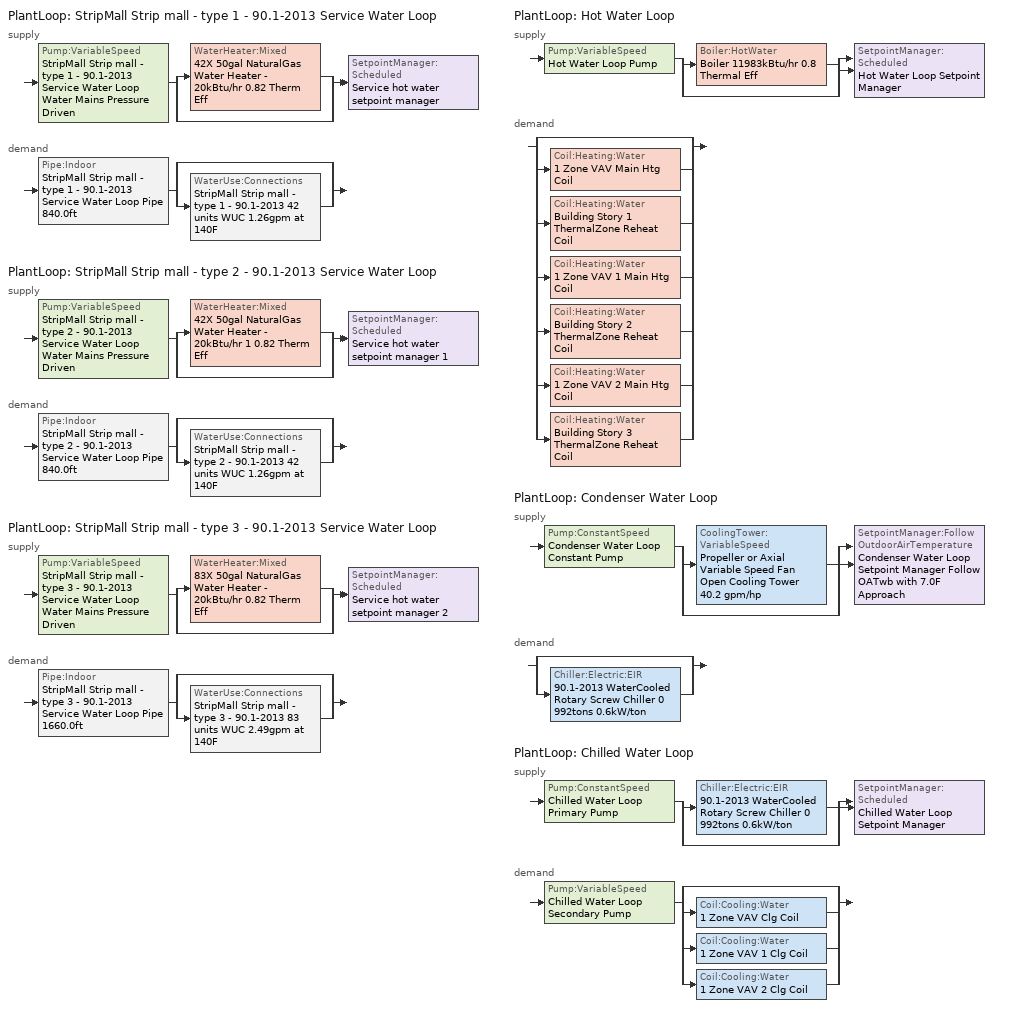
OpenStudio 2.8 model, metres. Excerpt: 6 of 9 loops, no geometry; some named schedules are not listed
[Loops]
PlantLoop 'StripMall Strip mall - type 1 - 90.1-2013 Service Water Loop'
 supply: Pump:VariableSpeed 'StripMall Strip mall - type 1 - 90.1-2013 Service Water Loop Water Mains Pressure Driven' > split
  | WaterHeater:Mixed '42X 50gal NaturalGas Water Heater - 20kBtu/hr 0.82 Therm Eff'
  | bypass
  join > SetpointManager:Scheduled 'Service hot water setpoint manager'
 demand: Pipe:Indoor 'StripMall Strip mall - type 1 - 90.1-2013 Service Water Loop Pipe 840.0ft' > split
  | bypass
  | WaterUse:Connections 'StripMall Strip mall - type 1 - 90.1-2013 42 units WUC 1.26gpm at 140F'
PlantLoop 'StripMall Strip mall - type 2 - 90.1-2013 Service Water Loop'
 supply: Pump:VariableSpeed 'StripMall Strip mall - type 2 - 90.1-2013 Service Water Loop Water Mains Pressure Driven' > split
  | WaterHeater:Mixed '42X 50gal NaturalGas Water Heater - 20kBtu/hr 1 0.82 Therm Eff'
  | bypass
  join > SetpointManager:Scheduled 'Service hot water setpoint manager 1'
 demand: Pipe:Indoor 'StripMall Strip mall - type 2 - 90.1-2013 Service Water Loop Pipe 840.0ft' > split
  | bypass
  | WaterUse:Connections 'StripMall Strip mall - type 2 - 90.1-2013 42 units WUC 1.26gpm at 140F'
PlantLoop 'StripMall Strip mall - type 3 - 90.1-2013 Service Water Loop'
 supply: Pump:VariableSpeed 'StripMall Strip mall - type 3 - 90.1-2013 Service Water Loop Water Mains Pressure Driven' > split
  | WaterHeater:Mixed '83X 50gal NaturalGas Water Heater - 20kBtu/hr 0.82 Therm Eff'
  | bypass
  join > SetpointManager:Scheduled 'Service hot water setpoint manager 2'
 demand: Pipe:Indoor 'StripMall Strip mall - type 3 - 90.1-2013 Service Water Loop Pipe 1660.0ft' > split
  | bypass
  | WaterUse:Connections 'StripMall Strip mall - type 3 - 90.1-2013 83 units WUC 2.49gpm at 140F'
PlantLoop 'Hot Water Loop'
 supply: Pump:VariableSpeed 'Hot Water Loop Pump' > split
  | Boiler:HotWater 'Boiler 11983kBtu/hr 0.8 Thermal Eff'
  | bypass
  join > SetpointManager:Scheduled 'Hot Water Loop Setpoint Manager'
 demand: split
  | bypass
  | Coil:Heating:Water '1 Zone VAV Main Htg Coil'
  | Coil:Heating:Water 'Building Story 1 ThermalZone Reheat Coil'
  | Coil:Heating:Water '1 Zone VAV 1 Main Htg Coil'
  | Coil:Heating:Water 'Building Story 2 ThermalZone Reheat Coil'
  | Coil:Heating:Water '1 Zone VAV 2 Main Htg Coil'
  | Coil:Heating:Water 'Building Story 3 ThermalZone Reheat Coil'
PlantLoop 'Condenser Water Loop'
 supply: Pump:ConstantSpeed 'Condenser Water Loop Constant Pump' > split
  | CoolingTower:VariableSpeed 'Propeller or Axial Variable Speed Fan Open Cooling Tower 40.2 gpm/hp'
  | bypass
  join > SetpointManager:FollowOutdoorAirTemperature 'Condenser Water Loop Setpoint Manager Follow OATwb with 7.0F Approach'
 demand: split
  | bypass
  | Chiller:Electric:EIR '90.1-2013 WaterCooled  Rotary Screw Chiller 0 992tons 0.6kW/ton'
PlantLoop 'Chilled Water Loop'
 supply: Pump:ConstantSpeed 'Chilled Water Loop Primary Pump' > split
  | Chiller:Electric:EIR '90.1-2013 WaterCooled  Rotary Screw Chiller 0 992tons 0.6kW/ton'
  | bypass
  join > SetpointManager:Scheduled 'Chilled Water Loop Setpoint Manager'
 demand: Pump:VariableSpeed 'Chilled Water Loop Secondary Pump' > split
  | bypass
  | Coil:Cooling:Water '1 Zone VAV Clg Coil'
  | Coil:Cooling:Water '1 Zone VAV 1 Clg Coil'
  | Coil:Cooling:Water '1 Zone VAV 2 Clg Coil'
[Construction]
Uninsulated copper pipe 0.75in type L: Copper pipe 0.75in type L
Uninsulated copper pipe 0.75in type L 1: Copper pipe 0.75in type L 1
Uninsulated copper pipe 0.75in type L 2: Copper pipe 0.75in type L 2
[Material] Roughness=Smooth; Thickness {m}=0.001143; Conductivity {W/m-K}=386; Density {kg/m3}=8906.27; Specific Heat {J/kg-K}=385.1856; Thermal Absorptance=0.9; Solar Absorptance=0.7; Visible Absorptance=0.7
Copper pipe 0.75in type L; Copper pipe 0.75in type L 1; Copper pipe 0.75in type L 2
[WaterUse:Connections]
Name | Water Use Equipment Name 1
StripMall Strip mall - type 1 - 90.1-2013 42 units WUC 1.26gpm at 140F | StripMall Strip mall - type 1 - 90.1-2013 42 units Service Water Use 1.26gpm at 140F
StripMall Strip mall - type 2 - 90.1-2013 42 units WUC 1.26gpm at 140F | StripMall Strip mall - type 2 - 90.1-2013 42 units Service Water Use 1.26gpm at 140F
StripMall Strip mall - type 3 - 90.1-2013 83 units WUC 2.49gpm at 140F | StripMall Strip mall - type 3 - 90.1-2013 83 units Service Water Use 2.49gpm at 140F
[WaterUse:Equipment:Definition] Sensible Fraction Schedule=Fraction Sensible - 0.2; Latent Fraction Schedule=Fraction Latent - 0.05
Name | Peak Flow Rate {m3/s} | Target Temperature Schedule
StripMall Strip mall - type 1 - 90.1-2013 42 units Service Water Use Def 1.26gpm | 7.94936e-05 | Mixed Water At Faucet Temp - 140F
StripMall Strip mall - type 2 - 90.1-2013 42 units Service Water Use Def 1.26gpm | 7.94936e-05 | Mixed Water At Faucet Temp - 140F 1
StripMall Strip mall - type 3 - 90.1-2013 83 units Service Water Use Def 2.49gpm | 0.000157095 | Mixed Water At Faucet Temp - 140F 2
[WaterUse:Equipment]
Name | Water Use Equipment Definition | Flow Rate Fraction Schedule
StripMall Strip mall - type 1 - 90.1-2013 42 units Service Water Use 1.26gpm at 140F | StripMall Strip mall - type 1 - 90.1-2013 42 units Service Water Use Def 1.26gpm | RetailStripmall Type1_SWH_SCH
StripMall Strip mall - type 2 - 90.1-2013 42 units Service Water Use 1.26gpm at 140F | StripMall Strip mall - type 2 - 90.1-2013 42 units Service Water Use Def 1.26gpm | RetailStripmall Type2_SWH_SCH
StripMall Strip mall - type 3 - 90.1-2013 83 units Service Water Use 2.49gpm at 140F | StripMall Strip mall - type 3 - 90.1-2013 83 units Service Water Use Def 2.49gpm | RetailStripmall Type3_SWH_SCH
[PlantLoop] Glycol Concentration=0; Plant Loop Volume {m3}=Autocalculate; Load Distribution Scheme=Optimal
Name | Maximum Loop Temperature {C} | Minimum Loop Temperature {C} | Fluid Type | Common Pipe Simulation
StripMall Strip mall - type 1 - 90.1-2013 Service Water Loop; StripMall Strip mall - type 2 - 90.1-2013 Service Water Loop; StripMall Strip mall - type 3 - 90.1-2013 Service Water Loop | 60 | 10
Hot Water Loop |  | 10 | Water
Condenser Water Loop | 80 | 5
Chilled Water Loop | 40 | 1 |  | CommonPipe
[Sizing:Plant] Sizing Option=NonCoincident; Zone Timesteps in Averaging Window=1; Coincident Sizing Factor Mode=None
Name | Loop Type | Design Loop Exit Temperature {C} | Loop Design Temperature Difference {deltaC}
StripMall Strip mall - type 1 - 90.1-2013 Service Water Loop; StripMall Strip mall - type 2 - 90.1-2013 Service Water Loop; StripMall Strip mall - type 3 - 90.1-2013 Service Water Loop | Heating | 60 | 5
Hot Water Loop | Heating | 82.2222 | 11.1111
Condenser Water Loop | Condenser | 29.4444 | 5.55556
Chilled Water Loop | Cooling | 6.66667 | 5.61111
[SetpointManager:Scheduled] Control Variable=Temperature
Name | Schedule | Setpoint Node or NodeList
Service hot water setpoint manager | Service Water Loop Temp - 140F | StripMall Strip mall - type 1 - 90.1-2013 Service Water Loop Supply Outlet Node
Service hot water setpoint manager 1 | Service Water Loop Temp - 140F 1 | StripMall Strip mall - type 2 - 90.1-2013 Service Water Loop Supply Outlet Node
Service hot water setpoint manager 2 | Service Water Loop Temp - 140F 2 | StripMall Strip mall - type 3 - 90.1-2013 Service Water Loop Supply Outlet Node
Hot Water Loop Setpoint Manager | Hot Water Loop Temp - 180F | Hot Water Loop Supply Outlet Node
Chilled Water Loop Setpoint Manager | Chilled Water Loop Temp - 44F | Chilled Water Loop Supply Outlet Node
[Pump:VariableSpeed] Skin Loss Radiative Fraction=0.5; Design Power Sizing Method=PowerPerFlowPerPressure; Design Electric Power per Unit Flow Rate {W/(m3/s)}=348701.1; Design Shaft Power per Unit Flow Rate per Unit Head {W-s/m3-Pa}=1.28205; Design Minimum Flow Rate Fraction=0
Name | Rated Pump Head {Pa} | Motor Efficiency | Pump Control Type | Fraction of Motor Inefficiencies to Fluid Stream | Coefficient 1 of the Part Load Performance Curve | Coefficient 2 of the Part Load Performance Curve | Coefficient 3 of the Part Load Performance Curve | Coefficient 4 of the Part Load Performance Curve
StripMall Strip mall - type 1 - 90.1-2013 Service Water Loop Water Mains Pressure Driven; StripMall Strip mall - type 2 - 90.1-2013 Service Water Loop Water Mains Pressure Driven; StripMall Strip mall - type 3 - 90.1-2013 Service Water Loop Water Mains Pressure Driven | 0.001 | 0.7 | Continuous
Hot Water Loop Pump | 179344 | 0.936 | Intermittent
Chilled Water Loop Secondary Pump | 134508 | 0.941 | Intermittent | 0 | 0 | 0.0205 | 0.4101 | 0.5753
[WaterHeater:Mixed] Deadband Temperature Difference {deltaC}=2; Maximum Temperature Limit {C}=60; Heater Control Type=Cycle; Heater Fuel Type=NaturalGas; Heater Thermal Efficiency=0.82; Off Cycle Parasitic Fuel Consumption Rate {W}=0; Off Cycle Parasitic Fuel Type=NaturalGas; Off Cycle Parasitic Heat Fraction to Tank=0; On Cycle Parasitic Fuel Consumption Rate {W}=0; On Cycle Parasitic Fuel Type=NaturalGas; On Cycle Parasitic Heat Fraction to Tank=0; Ambient Temperature Indicator=Schedule; Off Cycle Loss Coefficient to Ambient Temperature {W/K}=2.29857; On Cycle Loss Coefficient to Ambient Temperature {W/K}=2.29857; Use Side Effectiveness=1; Source Side Effectiveness=1; Use Side Design Flow Rate {m3/s}=autosize; Source Side Design Flow Rate {m3/s}=autosize; Indirect Water Heating Recovery Time {hr}=1.5; Source Side Flow Control Mode=IndirectHeatPrimarySetpoint
Name | Tank Volume {m3} | Setpoint Temperature Schedule | Heater Maximum Capacity {W} | Ambient Temperature Schedule
42X 50gal NaturalGas Water Heater - 20kBtu/hr 0.82 Therm Eff | 7.94936 | Service Water Loop Temp - 140F | 246180 | Water Heater Ambient Temp Schedule - 71.6f
42X 50gal NaturalGas Water Heater - 20kBtu/hr 1 0.82 Therm Eff | 7.94936 | Service Water Loop Temp - 140F 1 | 246180 | Water Heater Ambient Temp Schedule - 71.6f 1
83X 50gal NaturalGas Water Heater - 20kBtu/hr 0.82 Therm Eff | 15.7095 | Service Water Loop Temp - 140F 2 | 486498 | Water Heater Ambient Temp Schedule - 71.6f 2
[Pipe:Indoor] Environment Type=Schedule; Pipe Inside Diameter {m}=0.019939
Name | Construction | Ambient Temperature Schedule | Ambient Air Velocity Schedule | Pipe Length {m}
StripMall Strip mall - type 1 - 90.1-2013 Service Water Loop Pipe 840.0ft | Uninsulated copper pipe 0.75in type L | StripMall Strip mall - type 1 - 90.1-2013 Service Water Loop Piping Air Temp - 70F | StripMall Strip mall - type 1 - 90.1-2013 Service Water Loop Piping Air Velocity - 0.67mph | 256.032
StripMall Strip mall - type 2 - 90.1-2013 Service Water Loop Pipe 840.0ft | Uninsulated copper pipe 0.75in type L 1 | StripMall Strip mall - type 2 - 90.1-2013 Service Water Loop Piping Air Temp - 70F | StripMall Strip mall - type 2 - 90.1-2013 Service Water Loop Piping Air Velocity - 0.67mph | 256.032
StripMall Strip mall - type 3 - 90.1-2013 Service Water Loop Pipe 1660.0ft | Uninsulated copper pipe 0.75in type L 2 | StripMall Strip mall - type 3 - 90.1-2013 Service Water Loop Piping Air Temp - 70F | StripMall Strip mall - type 3 - 90.1-2013 Service Water Loop Piping Air Velocity - 0.67mph | 505.968
[Boiler:HotWater]
Boiler 11983kBtu/hr 0.8 Thermal Eff: Fuel Type=NaturalGas; Nominal Thermal Efficiency=0.8; Efficiency Curve Temperature Evaluation Variable=LeavingBoiler; Normalized Boiler Efficiency Curve=Boiler with Minimum Turndown; Design Water Outlet Temperature {C}=82.2222; Minimum Part Load Ratio=0; Maximum Part Load Ratio=1.2; Optimum Part Load Ratio=1; Water Outlet Upper Temperature Limit {C}=95; Boiler Flow Mode=LeavingSetpointModulated; Parasitic Electric Load {W}=0; Sizing Factor=1
[SetpointManager:FollowOutdoorAirTemperature]
Condenser Water Loop Setpoint Manager Follow OATwb with 7.0F Approach: Control Variable=Temperature; Reference Temperature Type=OutdoorAirWetBulb; Offset Temperature Difference {deltaC}=3.88889; Maximum Setpoint Temperature {C}=29.4444; Minimum Setpoint Temperature {C}=21.1111; Setpoint Node or NodeList=Condenser Water Loop Supply Outlet Node
[Pump:ConstantSpeed] Rated Flow Rate {m3/s}=autosize; Rated Power Consumption {W}=autosize; Fraction of Motor Inefficiencies to Fluid Stream=0; Pump Control Type=Intermittent; Design Power Sizing Method=PowerPerFlowPerPressure; Design Electric Power per Unit Flow Rate {W/(m3/s)}=348701.1; Design Shaft Power per Unit Flow Rate per Unit Head {W-s/m3-Pa}=1.28205
Name | Rated Pump Head {Pa} | Motor Efficiency
Condenser Water Loop Constant Pump | 148557 | 0.945
Chilled Water Loop Primary Pump | 44836 | 0.924
[CoolingTower:VariableSpeed]
Propeller or Axial Variable Speed Fan Open Cooling Tower 40.2 gpm/hp: Model Type=CoolToolsCrossFlow; Design Inlet Air Wet-Bulb Temperature {C}=25.5556; Design Approach Temperature {deltaC}=3.88889; Design Range Temperature {deltaC}=5.55556; Design Water Flow Rate {m3/s}=autosize; Design Air Flow Rate {m3/s}=autosize; Design Fan Power {W}=49460.2; Fan Power Ratio Function of Air Flow Rate Ratio Curve=VSD-TWR-FAN-FPLR; Minimum Air Flow Rate Ratio=0.2; Fraction of Tower Capacity in Free Convection Regime=0.125; Basin Heater Capacity {W/K}=0; Basin Heater Setpoint Temperature {C}=2; Evaporation Loss Mode=SaturatedExit; Evaporation Loss Factor {percent/K}=0.2; Drift Loss Percent {percent}=0.008; Blowdown Calculation Mode=ConcentrationRatio; Blowdown Concentration Ratio=3; Number of Cells=1; Cell Control=MaximalCell; Sizing Factor=1
[Chiller:Electric:EIR]
90.1-2013 WaterCooled  Rotary Screw Chiller 0 992tons 0.6kW/ton: Reference Capacity {W}=Autosize; Reference COP {W/W}=6.28036; Reference Leaving Chilled Water Temperature {C}=6.66667; Reference Entering Condenser Fluid Temperature {C}=35; Cooling Capacity Function of Temperature Curve=ChlrWtrPosDispPathAAllQRatio_fTchwsTcwsSI; Electric Input to Cooling Output Ratio Function of Temperature Curve=ChlrWtrPosDispPathAAllEIRRatio_fTchwsTcwsSI; Electric Input to Cooling Output Ratio Function of Part Load Ratio Curve=ChlrWtrPosDispPathAAllEIRRatio_fQRatio; Minimum Part Load Ratio=0.15; Maximum Part Load Ratio=1; Optimum Part Load Ratio=1; Minimum Unloading Ratio=0.25; Condenser Type=WaterCooled; Leaving Chilled Water Lower Temperature Limit {C}=2.22222; Chiller Flow Mode=ConstantFlow; Design Heat Recovery Water Flow Rate {m3/s}=0; Sizing Factor=1; Basin Heater Capacity {W/K}=0; Basin Heater Setpoint Temperature {C}=10
[Coil:Heating:Water] Availability Schedule=Always On Discrete; Rated Inlet Water Temperature {C}=82.2222; Rated Outlet Water Temperature {C}=71.1111
Name | Rated Inlet Air Temperature {C} | Rated Outlet Air Temperature {C}
1 Zone VAV Main Htg Coil; 1 Zone VAV 1 Main Htg Coil; 1 Zone VAV 2 Main Htg Coil | 7.22222 | 12.7778
Building Story 1 ThermalZone Reheat Coil; Building Story 2 ThermalZone Reheat Coil; Building Story 3 ThermalZone Reheat Coil | 12.7778 | 40
[Controller:WaterCoil] Minimum Actuated Flow {m3/s}=0
Name | Water Coil | Action | Controller Convergence Tolerance {deltaC}
1 Zone VAV Main Htg Coil Controller | 1 Zone VAV Main Htg Coil | Normal | 0.0001
1 Zone VAV Clg Coil Controller | 1 Zone VAV Clg Coil | Reverse
Building Story 1 ThermalZone Reheat Coil Controller | Building Story 1 ThermalZone Reheat Coil | Normal | 0.0001
1 Zone VAV 1 Main Htg Coil Controller | 1 Zone VAV 1 Main Htg Coil | Normal | 0.0001
1 Zone VAV 1 Clg Coil Controller | 1 Zone VAV 1 Clg Coil | Reverse
Building Story 2 ThermalZone Reheat Coil Controller | Building Story 2 ThermalZone Reheat Coil | Normal | 0.0001
1 Zone VAV 2 Main Htg Coil Controller | 1 Zone VAV 2 Main Htg Coil | Normal | 0.0001
1 Zone VAV 2 Clg Coil Controller | 1 Zone VAV 2 Clg Coil | Reverse
Building Story 3 ThermalZone Reheat Coil Controller | Building Story 3 ThermalZone Reheat Coil | Normal | 0.0001
[Coil:Cooling:Water] Availability Schedule=Always On Discrete; Design Inlet Water Temperature {C}=Autosize; Heat Exchanger Configuration=CrossFlow
1 Zone VAV Clg Coil; 1 Zone VAV 1 Clg Coil; 1 Zone VAV 2 Clg Coil
[Schedule:Ruleset]
RetailStripmall Type1_SWH_SCH: Default Day Schedule=RetailStripmall Type1_SWH_SCH Default; Summer Design Day Schedule=RetailStripmall Type1_SWH_SCH Summer Design Day; Winter Design Day Schedule=RetailStripmall Type1_SWH_SCH Winter Design Day
Fraction Sensible - 0.2: Default Day Schedule=Fraction Sensible - 0.2 Default
Fraction Latent - 0.05: Default Day Schedule=Fraction Latent - 0.05 Default
Mixed Water At Faucet Temp - 140F: Default Day Schedule=Mixed Water At Faucet Temp - 140F Default
Service Water Loop Temp - 140F: Default Day Schedule=Service Water Loop Temp - 140F Default
Water Heater Ambient Temp Schedule - 71.6f: Default Day Schedule=Water Heater Ambient Temp Schedule - 71.6f Default
StripMall Strip mall - type 1 - 90.1-2013 Service Water Loop Piping Air Temp - 70F: Default Day Schedule=StripMall Strip mall - type 1 - 90.1-2013 Service Water Loop Piping Air Temp - 70F Default
StripMall Strip mall - type 1 - 90.1-2013 Service Water Loop Piping Air Velocity - 0.67mph: Default Day Schedule=StripMall Strip mall - type 1 - 90.1-2013 Service Water Loop Piping Air Velocity - 0.67mph Default
RetailStripmall Type2_SWH_SCH: Default Day Schedule=RetailStripmall Type2_SWH_SCH Default; Summer Design Day Schedule=RetailStripmall Type2_SWH_SCH Summer Design Day; Winter Design Day Schedule=RetailStripmall Type2_SWH_SCH Winter Design Day
Mixed Water At Faucet Temp - 140F 1: Default Day Schedule=Mixed Water At Faucet Temp - 140F Default 1
Service Water Loop Temp - 140F 1: Default Day Schedule=Service Water Loop Temp - 140F Default 1
Water Heater Ambient Temp Schedule - 71.6f 1: Default Day Schedule=Water Heater Ambient Temp Schedule - 71.6f Default 1
StripMall Strip mall - type 2 - 90.1-2013 Service Water Loop Piping Air Temp - 70F: Default Day Schedule=StripMall Strip mall - type 2 - 90.1-2013 Service Water Loop Piping Air Temp - 70F Default
StripMall Strip mall - type 2 - 90.1-2013 Service Water Loop Piping Air Velocity - 0.67mph: Default Day Schedule=StripMall Strip mall - type 2 - 90.1-2013 Service Water Loop Piping Air Velocity - 0.67mph Default
RetailStripmall Type3_SWH_SCH: Default Day Schedule=RetailStripmall Type3_SWH_SCH Default; Summer Design Day Schedule=RetailStripmall Type3_SWH_SCH Summer Design Day; Winter Design Day Schedule=RetailStripmall Type3_SWH_SCH Winter Design Day
Mixed Water At Faucet Temp - 140F 2: Default Day Schedule=Mixed Water At Faucet Temp - 140F Default 2
Service Water Loop Temp - 140F 2: Default Day Schedule=Service Water Loop Temp - 140F Default 2
Water Heater Ambient Temp Schedule - 71.6f 2: Default Day Schedule=Water Heater Ambient Temp Schedule - 71.6f Default 2
StripMall Strip mall - type 3 - 90.1-2013 Service Water Loop Piping Air Temp - 70F: Default Day Schedule=StripMall Strip mall - type 3 - 90.1-2013 Service Water Loop Piping Air Temp - 70F Default
StripMall Strip mall - type 3 - 90.1-2013 Service Water Loop Piping Air Velocity - 0.67mph: Default Day Schedule=StripMall Strip mall - type 3 - 90.1-2013 Service Water Loop Piping Air Velocity - 0.67mph Default
Hot Water Loop Temp - 180F: Default Day Schedule=Hot Water Loop Temp - 180F Default
Chilled Water Loop Temp - 44F: Default Day Schedule=Chilled Water Loop Temp - 44F Default
[Schedule:Day]
RetailStripmall Type1_SWH_SCH Default: 8, 0, 0, 9, 0, 0.1, 10, 0, 0.14, 11, 0, 0.29, 12, 0, 0.31, 14, 0, 0.36, 15, 0, 0.34, 16, 0, 0.35, 17, 0, 0.37, 18, 0, 0.34, 19, 0, 0.25, 20, 0, 0.27, 21, 0, 0.21, 23, 0, 0.16, 24, 0, 0.1
RetailStripmall Type1_SWH_SCH Summer Design Day: 7, 0, 0, 9, 0, 0.04, 10, 0, 0.15, 11, 0, 0.23, 12, 0, 0.32, 13, 0, 0.41, 14, 0, 0.62, 15, 0, 0.6, 16, 0, 0.55, 17, 0, 0.45, 18, 0, 0.5, 19, 0, 0.46, 20, 0, 0.47, 21, 0, 0.34, 22, 0, 0.33, 23, 0, 0.23, 24, 0, 0.13
RetailStripmall Type1_SWH_SCH Winter Design Day: 1, 0, 0.13, 9, 0, 0, 10, 0, 0.2, 11, 0, 0.23, 12, 0, 0.32, 13, 0, 0.41, 14, 0, 0.65, 15, 0, 0.6, 16, 0, 0.55, 17, 0, 0.45, 18, 0, 0.5, 19, 0, 0.46, 20, 0, 0.47, 21, 0, 0.34, 22, 0, 0.33, 23, 0, 0.23, 24, 0, 0.13
RetailStripmall Type2_SWH_SCH Default: 9, 0, 0, 10, 0, 0.12, 11, 0, 0.14, 12, 0, 0.29, 13, 0, 0.33, 14, 0, 0.4, 15, 0, 0.36, 16, 0, 0.37, 17, 0, 0.35, 18, 0, 0.37, 24, 0, 0
RetailStripmall Type2_SWH_SCH Summer Design Day: 8, 0, 0, 9, 0, 0.15, 10, 0, 0.23, 11, 0, 0.32, 12, 0, 0.41, 13, 0, 0.57, 14, 0, 0.62, 15, 0, 0.61, 16, 0, 0.5, 17, 0, 0.45, 18, 0, 0.46, 19, 0, 0.47, 20, 0, 0.42, 21, 0, 0.34, 24, 0, 0
RetailStripmall Type2_SWH_SCH Winter Design Day: 8, 0, 0, 9, 0, 0.2, 10, 0, 0.24, 11, 0, 0.27, 12, 0, 0.42, 13, 0, 0.54, 14, 0, 0.62, 15, 0, 0.6, 16, 0, 0.5, 17, 0, 0.48, 18, 0, 0.47, 19, 0, 0.34, 24, 0, 0
RetailStripmall Type3_SWH_SCH Default: 10, 0, 0, 11, 0, 0.12, 12, 0, 0.29, 13, 0, 0.31, 15, 0, 0.36, 16, 0, 0.34, 17, 0, 0.35, 18, 0, 0.37, 24, 0, 0
RetailStripmall Type3_SWH_SCH Summer Design Day: 9, 0, 0, 10, 0, 0.15, 11, 0, 0.25, 12, 0, 0.41, 13, 0, 0.57, 14, 0, 0.62, 15, 0, 0.61, 16, 0, 0.5, 17, 0, 0.45, 18, 0, 0.46, 19, 0, 0.47, 20, 0, 0.42, 21, 0, 0.34, 24, 0, 0
RetailStripmall Type3_SWH_SCH Winter Design Day: 9, 0, 0, 10, 0, 0.2, 11, 0, 0.27, 12, 0, 0.42, 13, 0, 0.54, 14, 0, 0.59, 15, 0, 0.6, 16, 0, 0.49, 17, 0, 0.48, 18, 0, 0.47, 19, 0, 0.46, 24, 0, 0
[Schedule:Rule] Date Specification Type=DateRange; Start Month=1; Start Day=1; End Month=12; End Day=31
Name | Schedule Ruleset | Rule Order | Day Schedule | Apply Monday | Apply Tuesday | Apply Wednesday | Apply Thursday | Apply Friday | Apply Saturday
Schedule Rule 26 | RetailStripmall Type1_SWH_SCH | 1 | RetailStripmall Type1_SWH_SCH SmrDsn|Mon|Tue|Wed|Thu Day | Yes | Yes | Yes | Yes
Schedule Rule 27 | RetailStripmall Type1_SWH_SCH | 0 | RetailStripmall Type1_SWH_SCH WntrDsn|Sat|Fri Day |  |  |  |  | Yes | Yes
Schedule Rule 28 | RetailStripmall Type2_SWH_SCH | 1 | RetailStripmall Type2_SWH_SCH SmrDsn|Wkdy Day | Yes | Yes | Yes | Yes | Yes
Schedule Rule 29 | RetailStripmall Type2_SWH_SCH | 0 | RetailStripmall Type2_SWH_SCH WntrDsn|Sat Day |  |  |  |  |  | Yes
Schedule Rule 30 | RetailStripmall Type3_SWH_SCH | 1 | RetailStripmall Type3_SWH_SCH SmrDsn|Wkdy Day | Yes | Yes | Yes | Yes | Yes
[Schedule:Constant]
Always On Discrete: Value=1
[Curve:Cubic] Minimum Value of x=0
Name | Coefficient1 Constant | Coefficient2 x | Coefficient3 x**2 | Coefficient4 x**3 | Maximum Value of x
VSD-TWR-FAN-FPLR | 0.331629 | -0.885676 | 0.605565 | 0.948482 | 1
Boiler with Minimum Turndown | 0.7791 | 1.4745 | -2.5795 | 1.3467 | 1.3
[Curve:Biquadratic] Minimum Value of x=4.44; Maximum Value of x=12.22; Minimum Value of y=15.56; Maximum Value of y=29.44
Name | Coefficient1 Constant | Coefficient2 x | Coefficient3 x**2 | Coefficient4 y | Coefficient5 y**2 | Coefficient6 x*y | Minimum Curve Output | Maximum Curve Output
ChlrWtrPosDispPathAAllQRatio_fTchwsTcwsSI | 0.96744 | 0.037082 | 0.000434 | -0.005837 | -4.9e-05 | -0.000274 | 0.89 | 1.33
ChlrWtrPosDispPathAAllEIRRatio_fTchwsTcwsSI | 0.665307 | -0.009339 | 0.000483 | 0.009492 | 0.000544 | -0.000864 | 0.74 | 1.27
[Curve:Quadratic]
ChlrWtrPosDispPathAAllEIRRatio_fQRatio: Coefficient1 Constant=0.310965; Coefficient2 x=0.322519; Coefficient3 x**2=0.372745; Minimum Value of x=0.1; Maximum Value of x=1; Minimum Curve Output=0.35
